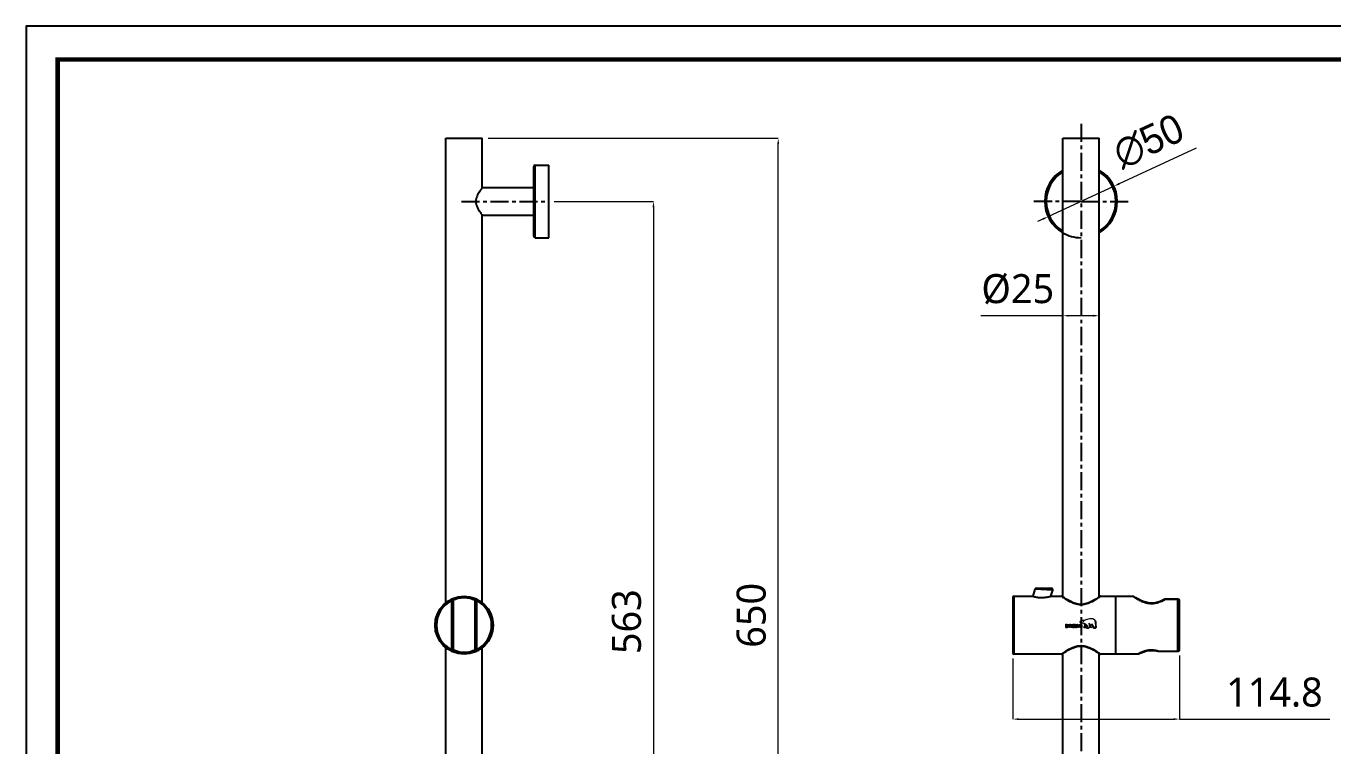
# Model space of a CAD drawing. Extents: x 0 to 1354, y 0 to 992.
# Drawn here: x 0 to 901, y 496 to 992 of the extents above; entities that cross this region are included whole.
import ezdxf

# ---------------------------------------------------------------- set-up
doc = ezdxf.new("R2010")
doc.units = 0
doc.header["$LTSCALE"] = 10
doc.header["$MEASUREMENT"] = 0
doc.header["$PDMODE"] = 3
doc.header["$PDSIZE"] = -10
doc.linetypes.add('CENTER', pattern=[2, 1.25, -0.25, 0.25, -0.25])
doc.layers.get('0').update_dxf_attribs({"linetype": 'CONTINUOUS'})
doc.layers.get('DEFPOINTS').update_dxf_attribs({"linetype": 'CONTINUOUS'})
doc.layers.add('DEFAULT_1', color=7, linetype='CENTER')
doc.layers.add('Layer 1', color=7, linetype='CONTINUOUS')
doc.layers.add('치수', color=7, linetype='CONTINUOUS', lineweight=25)
doc.styles.add('Daelim Dimension', font='')
doc.styles.get('Daelim Dimension').set_extended_font_data('NanumGothic')
doc.dimstyles.new('DEFAULT', dxfattribs={"dimscale": 2, "dimtxt": 2, "dimasz": 2, "dimexe": 0, "dimexo": 2, "dimgap": 1, "dimtad": 1, "dimdec": 1, "dimzin": 9, "dimdsep": 46, "dimtxsty": 'Daelim Dimension', "dimcen": 0.5, "dimclrd": 252, "dimclre": 252, "dimclrt": 3, "dimadec": 1, "dimazin": 0, "dimtfac": 1, "dimtdec": 1, "dimtix": 1, "dimtmove": 0, "dimatfit": 3, "dimfxl": 1, "dimtolj": 1, "dimtzin": 1, "dimlwd": 9, "dimlwe": 9, "dimarcsym": 0})

# ---------------------------------------------------------------- blocks, each defined once
blk = doc.blocks.new('*D4')
at = {"layer": 'DEFPOINTS', "color": 0, "transparency": 16777216}
for p in [(314.36, 914.84), (518.4, 914.84), (301.86, 264.84)]:
    blk.add_point(p, dxfattribs=at)
at = {"layer": '치수', "color": 5, "lineweight": 9, "transparency": 16777216}
for p, q in [((318.36, 914.84), (518.4, 914.84)), ((518.4, 268.84), (518.4, 910.84)), ((305.86, 264.84), (518.4, 264.84))]:
    blk.add_line(p, q, dxfattribs=at)
at = {"layer": '치수', "color": 5, "transparency": 16777216}
for points in [[(517.73, 910.84), (519.06, 910.84), (518.4, 914.84)], [(517.73, 268.84), (519.06, 268.84), (518.4, 264.84)]]:
    blk.add_solid(points, dxfattribs=at)
at = {"layer": '치수', "color": 7, "transparency": 16777216, "insert": (489.73, 586.07), "char_height": 20, "attachment_point": 2, "rotation": 90, "line_spacing_factor": 0.9, "style": 'Daelim Dimension'}
blk.add_mtext('\\A1;650', dxfattribs=at)
blk = doc.blocks.new('*D5')
at = {"layer": 'DEFPOINTS', "color": 0, "transparency": 16777216}
for p in [(359.86, 871.34), (359.86, 308.34), (432.42, 308.34)]:
    blk.add_point(p, dxfattribs=at)
at = {"layer": '치수', "color": 5, "lineweight": 9, "transparency": 16777216}
for p, q in [((363.86, 871.34), (432.42, 871.34)), ((432.42, 867.34), (432.42, 312.34)), ((363.86, 308.34), (432.42, 308.34))]:
    blk.add_line(p, q, dxfattribs=at)
at = {"layer": '치수', "color": 5, "transparency": 16777216}
for points in [[(431.75, 867.34), (433.08, 867.34), (432.42, 871.34)], [(431.75, 312.34), (433.08, 312.34), (432.42, 308.34)]]:
    blk.add_solid(points, dxfattribs=at)
at = {"layer": '치수', "color": 7, "transparency": 16777216, "insert": (403.75, 581.67), "char_height": 20, "attachment_point": 2, "rotation": 90, "line_spacing_factor": 0.9, "style": 'Daelim Dimension'}
blk.add_mtext('\\A1;563', dxfattribs=at)
blk = doc.blocks.new('*D6')
at = {"layer": 'DEFPOINTS', "color": 0, "transparency": 16777216}
for p in [(714.6, 914.84), (739.6, 914.84), (739.6, 792.56)]:
    blk.add_point(p, dxfattribs=at)
at = {"layer": '치수', "color": 5, "lineweight": 9, "transparency": 16777216}
for p, q in [((714.6, 910.84), (714.6, 792.56)), ((739.6, 910.84), (739.6, 792.56)), ((714.6, 792.56), (658.01, 792.56)), ((735.6, 792.56), (718.6, 792.56))]:
    blk.add_line(p, q, dxfattribs=at)
at = {"layer": '치수', "color": 5, "transparency": 16777216}
for points in [[(718.6, 793.23), (718.6, 791.9), (714.6, 792.56)], [(735.6, 793.23), (735.6, 791.9), (739.6, 792.56)]]:
    blk.add_solid(points, dxfattribs=at)
at = {"layer": '치수', "color": 7, "transparency": 16777216, "insert": (708.6, 821.23), "char_height": 20, "attachment_point": 3, "line_spacing_factor": 0.9, "style": 'Daelim Dimension'}
blk.add_mtext('\\A1;%%c25', dxfattribs=at)
blk = doc.blocks.new('*D7')
at = {"layer": 'DEFPOINTS', "color": 0, "transparency": 16777216}
for p in [(749.79, 881.83), (704.4, 860.86)]:
    blk.add_point(p, dxfattribs=at)
at = {"layer": '치수', "color": 5, "lineweight": 9, "transparency": 16777216}
for p, q in [((806.5, 908.04), (753.42, 883.51)), ((704.4, 860.86), (749.79, 881.83)), ((700.77, 859.18), (697.14, 857.5))]:
    blk.add_line(p, q, dxfattribs=at)
at = {"layer": '치수', "color": 5, "transparency": 16777216}
for points in [[(753.14, 884.12), (753.7, 882.91), (749.79, 881.83)], [(700.49, 859.78), (701.05, 858.57), (704.4, 860.86)]]:
    blk.add_solid(points, dxfattribs=at)
at = {"layer": '치수', "color": 7, "transparency": 16777216, "insert": (746.84, 912.05), "char_height": 20, "attachment_point": 1, "rotation": 24.80341, "line_spacing_factor": 0.9, "style": 'Daelim Dimension'}
blk.add_mtext('\\A1;{\\fPMingLiU|b0|i0|c136|p0;∅50}', dxfattribs=at)
blk = doc.blocks.new('*D9')
at = {"layer": 'DEFPOINTS', "color": 0, "transparency": 16777216}
for p in [(680.1, 560.24), (794.9, 562.25), (794.9, 514.51)]:
    blk.add_point(p, dxfattribs=at)
at = {"layer": '치수', "color": 5, "lineweight": 9, "transparency": 16777216}
for p, q in [((680.1, 556.24), (680.1, 514.51)), ((794.9, 558.25), (794.9, 514.51)), ((684.1, 514.51), (790.9, 514.51)), ((794.9, 514.51), (898.66, 514.51))]:
    blk.add_line(p, q, dxfattribs=at)
at = {"layer": '치수', "color": 5, "transparency": 16777216}
for points in [[(684.1, 515.17), (684.1, 513.84), (680.1, 514.51)], [(790.9, 515.17), (790.9, 513.84), (794.9, 514.51)]]:
    blk.add_solid(points, dxfattribs=at)
at = {"layer": '치수', "color": 7, "transparency": 16777216, "insert": (860.41, 543.17), "char_height": 20, "attachment_point": 2, "line_spacing_factor": 0.9, "style": 'Daelim Dimension'}
blk.add_mtext('\\A1;114.8', dxfattribs=at)

msp = doc.modelspace()

# ---------------------------------------------------------------- linework, layer by layer
at = {"color": 1, "linetype": 'CENTER'}
msp.add_line((727.1, 924.84), (727.1, 254.84), dxfattribs=at)
at = {"color": 7, "linetype": 'Continuous'}
for p, q in [((289.36, 594.85), (289.36, 914.84)), ((289.36, 914.84), (314.36, 914.84)), ((314.36, 880.84), (314.36, 914.84)), ((714.6, 598.76), (714.6, 914.84)), ((714.6, 914.84), (739.6, 914.84)), ((739.6, 598.76), (739.6, 914.84)), ((349.86, 847.34), (349.86, 895.34)), ((350.86, 896.34), (360.36, 896.34)), ((360.36, 846.34), (360.36, 896.34)), ((314.36, 880.84), (349.86, 880.84)), ((314.36, 594.85), (314.36, 861.84)), ((314.36, 861.84), (349.86, 861.84)), ((350.86, 846.34), (360.36, 846.34)), ((695.25, 604.02), (693.88, 599.24)), ((696.21, 604.75), (706.61, 604.75)), ((706.36, 599.24), (707.57, 603.47)), ((294.36, 596.23), (294.36, 562.25)), ((309.36, 596.23), (309.36, 562.25)), ((680.1, 598.24), (680.1, 560.24)), ((681.1, 599.24), (693.88, 599.24)), ((706.36, 599.24), (713.6, 599.24)), ((714.31, 598.97), (714.18, 599.06)), ((714.77, 598.64), (714.3, 598.97)), ((740.6, 599.24), (762.74, 599.24)), ((750.9, 599.24), (750.9, 559.24)), ((763.4, 599), (763.28, 599.08)), ((784.85, 597.12), (784.85, 597.12)), ((793.9, 597.23), (785.32, 597.23)), ((794.9, 562.25), (794.9, 596.23)), ((289.36, 476.87), (289.36, 563.69)), ((311.59, 561.77), (311.68, 561.81)), ((314.36, 476.87), (314.36, 563.69)), ((713.6, 559.24), (681.1, 559.24)), ((714.6, 476.87), (714.6, 559.72)), ((739.43, 559.84), (739.89, 559.52)), ((739.6, 476.87), (739.6, 559.72)), ((739.89, 559.52), (740.02, 559.43)), ((766.27, 559.24), (740.6, 559.24)), ((769.74, 560.72), (770.98, 561.15)), ((770.98, 561.15), (772.3, 561.51)), ((772.3, 561.51), (773.62, 561.76)), ((773.61, 561.76), (774.92, 561.89)), ((774.91, 561.89), (776.2, 561.91)), ((776.2, 561.91), (777.5, 561.81)), ((777.49, 561.81), (778.81, 561.59)), ((778.8, 561.59), (780.03, 561.29)), ((780.31, 561.25), (780.03, 561.29)), ((780.31, 561.25), (793.9, 561.25))]:
    msp.add_line(p, q, dxfattribs=at)
at = {"color": 9, "linetype": 'Continuous'}
for p, q in [((350.86, 846.34), (350.86, 896.34)), ((707.57, 603.47), (695.25, 604.02)), ((293.36, 596.23), (292.92, 597.13)), ((293.36, 562.25), (293.36, 596.23)), ((294.36, 596.23), (293.36, 596.23)), ((301.86, 599.24), (301.86, 598.33)), ((310.36, 596.23), (309.36, 596.23)), ((310.81, 597.13), (310.36, 596.23)), ((310.36, 596.23), (310.36, 562.25)), ((681.1, 559.24), (681.1, 599.24)), ((714.04, 598.91), (713.6, 599.24)), ((714.06, 598.9), (713.88, 599.04)), ((740.46, 599.14), (740.13, 598.9)), ((740.6, 599.24), (740.16, 598.92)), ((762.74, 599.24), (763.18, 598.94)), ((785.32, 597.23), (785.32, 597.13)), ((785.32, 597.13), (793.9, 597.13)), ((793.9, 561.25), (793.9, 597.23)), ((292.92, 561.36), (293.36, 562.25)), ((293.36, 562.25), (294.36, 562.25)), ((301.86, 560.33), (301.86, 559.24)), ((309.36, 562.25), (310.36, 562.25)), ((310.36, 562.25), (310.81, 561.36)), ((713.6, 559.24), (714.03, 559.57)), ((713.74, 559.35), (714.06, 559.59)), ((740.13, 559.59), (740.32, 559.45)), ((740.16, 559.57), (740.6, 559.24)), ((740.53, 559.29), (740.6, 559.24)), ((780.31, 561.36), (793.9, 561.36)), ((780.31, 561.36), (780.31, 561.25))]:
    msp.add_line(p, q, dxfattribs=at)
at = {"ltscale": 0.5}
msp.add_lwpolyline([(0, 0), (1354.08, 0), (1354.08, 992.16), (0, 992.16)], close=True, dxfattribs=at)
at = {"color": 5, "linetype": 'ByBlock', "lineweight": 200, "const_width": 3.12}
msp.add_lwpolyline([(21.77, 42.48), (1332.17, 42.48), (1332.17, 969.12), (21.77, 969.12)], close=True, dxfattribs=at)
at = {"color": 7, "linetype": 'Continuous'}
for points in [[(740.02, 599.06), (739.89, 598.97), (739.44, 598.65), (738.59, 598.07), (737.39, 597.29), (735.91, 596.4), (734.25, 595.52), (732.51, 594.74), (730.72, 594.13), (728.92, 593.74), (727.11, 593.61), (725.31, 593.74), (723.5, 594.12), (721.71, 594.73), (719.97, 595.5), (718.31, 596.39), (716.82, 597.28), (715.62, 598.06), (714.77, 598.64)], [(784.85, 597.12), (783.4, 596.4), (781.69, 595.68), (779.94, 595.1), (778.25, 594.72), (776.62, 594.53), (775.01, 594.52), (773.38, 594.69), (771.69, 595.06), (769.94, 595.61), (768.23, 596.33), (766.68, 597.09), (765.41, 597.78), (764.45, 598.35), (763.79, 598.76), (763.4, 599)], [(311.68, 561.81), (311.99, 562), (312.09, 562.05)], [(714.18, 559.43), (714.3, 559.52), (714.76, 559.84), (715.6, 560.41), (716.81, 561.19), (718.29, 562.09), (719.94, 562.97), (721.69, 563.75), (723.47, 564.35), (725.28, 564.74), (727.08, 564.87), (728.89, 564.74), (730.69, 564.36), (732.49, 563.76), (734.23, 562.98), (735.88, 562.1), (737.37, 561.21), (738.58, 560.42), (739.43, 559.84)], [(766.73, 559.36), (766.85, 559.42), (767.2, 559.6)], [(767.2, 559.6), (767.81, 559.89), (768.66, 560.28)], [(768.66, 560.28), (769.74, 560.73), (770.99, 561.15)]]:
    msp.add_lwpolyline(points, dxfattribs=at)
at = {"color": 9, "linetype": 'Continuous'}
msp.add_lwpolyline([(762.74, 599.24), (762.77, 599.22), (762.86, 599.16)], dxfattribs=at)
at = {"color": 7, "linetype": 'Continuous'}
msp.add_circle((301.86, 579.24), 20, dxfattribs=at)
for centre, radius, start, end in [((350.86, 895.34), 1, 90, 180), ((727.1, 871.34), 25, 120.19762, 239.80239), ((727.1, 871.34), 25, 300.19762, 59.80239), ((350.86, 847.34), 1, 180, 270), ((706.61, 603.75), 1, 344.05037, 89.9985), ((293.36, 596.23), 1, 0.00001, 116.57497), ((310.36, 596.23), 1, 63.42503, 180), ((681.1, 598.24), 1, 90, 180), ((713.6, 598.24), 1, 54.55779, 90), ((740.6, 598.24), 1, 90, 125.44259), ((785.32, 596.23), 1, 90, 117.82357), ((793.9, 596.23), 1, 0, 90), ((293.36, 562.25), 1, 243.42503, 0.00004), ((310.36, 562.25), 1, 180.00001, 296.57497), ((681.1, 560.24), 1, 180, 270), ((713.6, 560.24), 1, 270, 305.44222), ((740.6, 560.24), 1, 234.55741, 270), ((793.9, 562.25), 1, 270, 0)]:
    msp.add_arc(centre, radius, start, end, dxfattribs=at)
at = {"color": 9, "linetype": 'Continuous'}
for centre, radius, start, end in [((727.1, 871.34), 24, 121.60021, 238.39976), ((727.1, 871.34), 24, 301.60021, 58.39976), ((301.86, 579.24), 19, 116.57497, 243.42503), ((301.86, 579.24), 19, 296.57497, 63.42503), ((751.13, 649.32), 62.58, 233.65579, 234.40269), ((701.99, 650.8), 64.41, 305.61207, 306.33806), ((785.07, 596.71), 0.464, 111.33632, 117.79752), ((785.08, 596.54), 0.637, 68.15398, 70.11238), ((752.2, 507.68), 64.41, 125.61179, 126.33951), ((703.05, 509.14), 62.61, 53.65724, 54.40174), ((771.73, 531.56), 31, 73.94044, 74.38565), ((780, 561.79), 0.538, 300.10987, 305.22779)]:
    msp.add_arc(centre, radius, start, end, dxfattribs=at)
at = {"color": 2, "linetype": 'Continuous'}
msp.add_arc((727.1, 871.34), 25, 239.80239, 270, dxfattribs=at)
at = {"color": 7, "linetype": 'Continuous'}
for points, knots in [([(314.36, 880.84), (314.17, 880.59), (313.48, 879.67), (312.19, 877.8), (310.6, 875), (309.67, 871.34), (310.6, 867.69), (312.19, 864.89), (313.48, 863.02), (314.17, 862.1), (314.36, 861.84)], [0, 0, 0, 0, 0.045658, 0.162813, 0.32093, 0.499999, 0.679066, 0.837186, 0.954342, 1, 1, 1, 1]), ([(696.21, 604.75), (696.01, 604.75), (695.57, 604.61), (695.31, 604.24), (695.25, 604.02)], [0, 0, 0, 0, 0.476547, 1, 1, 1, 1]), ([(693.88, 599.24), (693.88, 599.24), (693.89, 599.24), (693.91, 599.23), (693.95, 599.22), (694, 599.2), (694.07, 599.18), (694.18, 599.15), (694.36, 599.1), (694.61, 599.03), (694.92, 598.94), (695.27, 598.86), (695.68, 598.76), (696.12, 598.67), (696.79, 598.55), (697.7, 598.43), (698.84, 598.33), (700.03, 598.31), (701.22, 598.36), (702.36, 598.46), (703.26, 598.58), (703.93, 598.7), (704.39, 598.78), (704.82, 598.87), (705.2, 598.95), (705.53, 599.03), (705.78, 599.09), (705.95, 599.13), (706.05, 599.16), (706.14, 599.19), (706.22, 599.2), (706.28, 599.22), (706.32, 599.23), (706.34, 599.24), (706.35, 599.24), (706.36, 599.24), (706.36, 599.24), (706.36, 599.24)], [0, 0, 0, 0, 0.000603, 0.002406, 0.005404, 0.009591, 0.014958, 0.02149, 0.037971, 0.058877, 0.083991, 0.113072, 0.145822, 0.181919, 0.22099, 0.306412, 0.398534, 0.493643, 0.588327, 0.679595, 0.764734, 0.804234, 0.841257, 0.875453, 0.906388, 0.933612, 0.956705, 0.966576, 0.975263, 0.982716, 0.988887, 0.993726, 0.997202, 0.998423, 0.999298, 0.999824, 1, 1, 1, 1]), ([(762.74, 599.24), (762.78, 599.24), (762.97, 599.23), (763.16, 599.16), (763.28, 599.08)], [0, 0, 0, 0, 0.247736, 1, 1, 1, 1]), ([(766.73, 559.36), (766.69, 559.34), (766.55, 559.27), (766.38, 559.24), (766.27, 559.24)], [0, 0, 0, 0, 0.25697, 1, 1, 1, 1])]:
    msp.add_open_spline(points, degree=3, knots=knots, dxfattribs=at)
at = {"color": 9, "linetype": 'Continuous'}
for points, knots in [([(294.31, 596.48), (295.4, 597.05), (297.86, 598), (300.48, 598.33), (301.86, 598.33)], [0, 0, 0, 0, 0.471276, 1, 1, 1, 1]), ([(301.86, 598.33), (303.24, 598.33), (305.86, 598), (308.32, 597.05), (309.41, 596.48)], [0, 0, 0, 0, 0.528696, 1, 1, 1, 1]), ([(739.5, 598.44), (738.84, 597.97), (737.29, 596.9), (735.13, 595.62), (733.01, 594.6), (731.18, 593.91), (729.19, 593.43), (727.1, 593.26), (725.02, 593.43), (723.03, 593.91), (721.2, 594.6), (719.07, 595.61), (716.92, 596.9), (715.36, 597.97), (714.7, 598.44)], [0, 0, 0, 0, 0.088822, 0.207888, 0.275641, 0.347598, 0.422797, 0.499882, 0.57698, 0.652208, 0.724199, 0.791985, 0.911108, 1, 1, 1, 1]), ([(763.18, 598.95), (763.62, 598.66), (764.37, 598.17), (765.51, 597.49), (766.62, 596.86), (767.88, 596.22), (769.29, 595.59), (770.57, 595.13), (771.65, 594.81), (772.49, 594.6), (773.36, 594.43), (774.26, 594.32), (775.16, 594.26), (776.37, 594.24), (777.86, 594.37), (779.59, 594.72), (781.21, 595.22), (783.13, 595.98), (784.47, 596.67), (785.32, 597.13)], [0, 0, 0, 0, 0.066666, 0.11363, 0.167746, 0.227948, 0.29331, 0.362853, 0.398943, 0.435755, 0.473198, 0.511145, 0.549369, 0.587705, 0.663952, 0.738525, 0.8103, 0.878395, 1, 1, 1, 1]), ([(785.3, 597.14), (785.26, 597.15), (785.13, 597.18), (784.99, 597.18), (784.9, 597.14)], [0, 0, 0, 0, 0.268607, 1, 1, 1, 1]), ([(794.9, 596.23), (794.9, 596.35), (794.84, 596.59), (794.62, 596.89), (794.29, 597.08), (794.03, 597.13), (793.9, 597.13)], [0, 0, 0, 0, 0.237207, 0.482079, 0.737484, 1, 1, 1, 1]), ([(301.86, 560.33), (301.48, 560.33), (300.72, 560.37), (299.43, 560.51), (298.04, 560.79), (296.27, 561.35), (295.07, 561.89), (294.36, 562.28)], [0, 0, 0, 0, 0.1467, 0.291098, 0.498356, 0.689236, 1, 1, 1, 1]), ([(309.37, 562.28), (308.36, 561.73), (306.63, 561.01), (304.08, 560.44), (302.62, 560.33), (301.86, 560.33)], [0, 0, 0, 0, 0.438966, 0.711338, 1, 1, 1, 1]), ([(714.7, 560.05), (715.35, 560.52), (716.91, 561.58), (719.07, 562.87), (721.19, 563.89), (723.02, 564.57), (725.01, 565.05), (727.09, 565.23), (729.18, 565.05), (731.17, 564.57), (733, 563.89), (735.13, 562.87), (737.28, 561.59), (738.84, 560.52), (739.5, 560.05)], [0, 0, 0, 0, 0.08883, 0.207903, 0.275659, 0.347619, 0.422821, 0.499907, 0.577005, 0.652233, 0.724222, 0.792006, 0.911121, 1, 1, 1, 1]), ([(766.65, 559.45), (766.59, 559.42), (766.5, 559.37), (766.36, 559.3), (766.33, 559.28), (766.26, 559.24), (766.27, 559.24)], [0, 0, 0, 0, 0.434519, 0.752644, 0.947169, 1, 1, 1, 1]), ([(780.07, 561.42), (779.76, 561.51), (779.11, 561.68), (777.74, 561.95), (775.96, 562.1), (774.17, 562), (772.78, 561.77), (771.8, 561.54), (770.88, 561.28), (770.03, 560.99), (769.26, 560.69), (768.39, 560.32), (767.53, 559.91), (766.9, 559.58), (766.65, 559.45)], [0, 0, 0, 0, 0.070778, 0.14474, 0.299086, 0.454418, 0.529506, 0.601669, 0.670488, 0.73481, 0.794144, 0.848322, 0.938423, 1, 1, 1, 1]), ([(780.27, 561.33), (780.23, 561.31), (780.15, 561.28), (780.07, 561.28), (780.03, 561.29)], [0, 0, 0, 0, 0.515741, 1, 1, 1, 1]), ([(793.9, 561.36), (794.03, 561.36), (794.29, 561.4), (794.62, 561.6), (794.84, 561.89), (794.9, 562.13), (794.9, 562.25)], [0, 0, 0, 0, 0.262749, 0.518191, 0.762984, 1, 1, 1, 1])]:
    msp.add_open_spline(points, degree=3, knots=knots, dxfattribs=at)
at = {"layer": 'DEFAULT_1', "color": 7, "linetype": 'CENTER'}
for p, q in [((299.97, 871.34), (359.86, 871.34)), ((727.1, 871.34), (694.1, 871.34)), ((727.1, 871.34), (760.1, 871.34))]:
    msp.add_line(p, q, dxfattribs=at)
at = {"layer": 'Layer 1', "color": 252, "lineweight": 18}
for points, knots in [([(718.38, 578.55), (718.38, 578.55), (718.38, 578.97), (718.38, 578.97), (718.38, 579.64), (718.03, 579.99), (717.35, 579.99), (717.11, 579.99), (716.8, 579.98), (716.7, 579.96), (716.64, 579.95), (716.59, 579.9), (716.59, 579.84), (716.59, 579.84), (716.59, 577.69), (716.59, 577.69), (716.59, 577.62), (716.64, 577.57), (716.7, 577.56), (716.77, 577.55), (716.95, 577.54), (717.14, 577.53), (717.14, 577.53), (717.45, 577.53), (717.45, 577.53), (718.06, 577.57), (718.38, 577.92), (718.38, 578.55)], [0, 0, 0, 0, 1, 1, 1, 2, 2, 2, 3, 3, 3, 4, 4, 4, 5, 5, 5, 6, 6, 6, 7, 7, 7, 8, 8, 8, 9, 9, 9, 9]), ([(718, 578.55), (718, 578.09), (717.79, 577.86), (717.35, 577.86), (717.35, 577.86), (717.06, 577.87), (716.98, 577.87), (716.98, 577.87), (716.98, 579.64), (716.98, 579.64), (717.13, 579.66), (717.35, 579.66), (717.35, 579.66), (717.8, 579.66), (718, 579.45), (718, 578.97), (718, 578.97), (718, 578.55), (718, 578.55)], [0, 0, 0, 0, 1, 1, 1, 2, 2, 2, 3, 3, 3, 4, 4, 4, 5, 5, 5, 6, 6, 6, 6]), ([(720.15, 577.55), (720.15, 577.55), (720.32, 577.55), (720.32, 577.55), (720.39, 577.55), (720.43, 577.61), (720.43, 577.66), (720.43, 577.66), (720.43, 579.3), (720.43, 579.3), (720.43, 579.78), (720.2, 579.99), (719.68, 579.99), (719.68, 579.99), (719.49, 579.99), (719.49, 579.99), (718.98, 579.99), (718.75, 579.78), (718.75, 579.3), (718.75, 579.3), (718.75, 577.66), (718.75, 577.66), (718.75, 577.6), (718.8, 577.55), (718.85, 577.55), (718.85, 577.55), (719.03, 577.55), (719.03, 577.55), (719.1, 577.55), (719.14, 577.61), (719.14, 577.66), (719.14, 577.66), (719.14, 578.6), (719.14, 578.64), (719.14, 578.64), (720.04, 578.64), (720.04, 578.64), (720.04, 578.6), (720.04, 577.66), (720.04, 577.66), (720.04, 577.6), (720.09, 577.55), (720.15, 577.55)], [0, 0, 0, 0, 1, 1, 1, 2, 2, 2, 3, 3, 3, 4, 4, 4, 5, 5, 5, 6, 6, 6, 7, 7, 7, 8, 8, 8, 9, 9, 9, 10, 10, 10, 11, 11, 11, 12, 12, 12, 13, 13, 13, 14, 14, 14, 14]), ([(719.14, 578.98), (719.14, 579.01), (719.14, 579.3), (719.14, 579.3), (719.14, 579.6), (719.22, 579.65), (719.49, 579.65), (719.49, 579.65), (719.68, 579.65), (719.68, 579.65), (719.95, 579.65), (720.04, 579.6), (720.04, 579.3), (720.04, 579.3), (720.04, 579.01), (720.04, 578.98), (720.04, 578.98), (719.14, 578.98), (719.14, 578.98)], [0, 0, 0, 0, 1, 1, 1, 2, 2, 2, 3, 3, 3, 4, 4, 4, 5, 5, 5, 6, 6, 6, 6]), ([(722.34, 577.55), (722.34, 577.55), (722.35, 577.55), (722.35, 577.55), (722.35, 577.55), (722.35, 577.88), (722.35, 577.88), (722.35, 577.88), (721.64, 577.88), (721.64, 577.88), (721.29, 577.88), (721.29, 577.98), (721.29, 578.16), (721.29, 578.16), (721.29, 578.61), (721.29, 578.64), (721.32, 578.64), (722.24, 578.64), (722.24, 578.64), (722.3, 578.64), (722.35, 578.69), (722.35, 578.74), (722.35, 578.74), (722.35, 578.87), (722.35, 578.87), (722.35, 578.93), (722.3, 578.97), (722.24, 578.97), (722.24, 578.97), (721.32, 578.97), (721.29, 578.97), (721.29, 579.01), (721.29, 579.37), (721.29, 579.37), (721.29, 579.55), (721.29, 579.65), (721.64, 579.65), (721.64, 579.65), (722.35, 579.64), (722.35, 579.64), (722.35, 579.64), (722.35, 579.97), (722.35, 579.97), (722.35, 579.97), (722.28, 579.97), (722.28, 579.97), (722.14, 579.99), (721.82, 579.99), (721.64, 579.99), (721.14, 579.99), (720.9, 579.79), (720.9, 579.37), (720.9, 579.37), (720.9, 578.16), (720.9, 578.16), (720.9, 577.75), (721.13, 577.55), (721.58, 577.53), (721.58, 577.53), (721.97, 577.53), (721.97, 577.53), (722.1, 577.54), (722.21, 577.54), (722.28, 577.55), (722.28, 577.55), (722.34, 577.55), (722.34, 577.55)], [0, 0, 0, 0, 1, 1, 1, 2, 2, 2, 3, 3, 3, 4, 4, 4, 5, 5, 5, 6, 6, 6, 7, 7, 7, 8, 8, 8, 9, 9, 9, 10, 10, 10, 11, 11, 11, 12, 12, 12, 13, 13, 13, 14, 14, 14, 15, 15, 15, 16, 16, 16, 17, 17, 17, 18, 18, 18, 19, 19, 19, 20, 20, 20, 21, 21, 21, 22, 22, 22, 22]), ([(723.94, 577.56), (723.94, 577.56), (724, 577.57), (724, 577.57), (724, 577.57), (724.02, 577.57), (724.02, 577.57), (724.02, 577.57), (724.02, 577.88), (724.02, 577.88), (724.02, 577.88), (723.53, 577.88), (723.53, 577.88), (723.2, 577.88), (723.2, 578), (723.2, 578.12), (723.2, 578.12), (723.2, 579.86), (723.2, 579.86), (723.2, 579.92), (723.15, 579.97), (723.09, 579.97), (723.09, 579.97), (722.92, 579.97), (722.92, 579.97), (722.86, 579.97), (722.81, 579.92), (722.81, 579.86), (722.81, 579.86), (722.81, 578.16), (722.81, 578.16), (722.81, 577.66), (723.12, 577.55), (723.42, 577.53), (723.42, 577.53), (723.71, 577.53), (723.71, 577.53), (723.81, 577.54), (723.85, 577.54), (723.9, 577.55), (723.9, 577.55), (723.94, 577.56), (723.94, 577.56)], [0, 0, 0, 0, 1, 1, 1, 2, 2, 2, 3, 3, 3, 4, 4, 4, 5, 5, 5, 6, 6, 6, 7, 7, 7, 8, 8, 8, 9, 9, 9, 10, 10, 10, 11, 11, 11, 12, 12, 12, 13, 13, 13, 14, 14, 14, 14]), ([(724.5, 579.97), (724.44, 579.97), (724.4, 579.92), (724.4, 579.87), (724.4, 579.87), (724.4, 577.66), (724.4, 577.66), (724.4, 577.6), (724.44, 577.55), (724.5, 577.55), (724.5, 577.55), (724.68, 577.55), (724.68, 577.55), (724.74, 577.55), (724.78, 577.61), (724.78, 577.66), (724.78, 577.66), (724.78, 579.87), (724.78, 579.87), (724.78, 579.92), (724.74, 579.97), (724.68, 579.97), (724.68, 579.97), (724.5, 579.97), (724.5, 579.97)], [0, 0, 0, 0, 1, 1, 1, 2, 2, 2, 3, 3, 3, 4, 4, 4, 5, 5, 5, 6, 6, 6, 7, 7, 7, 8, 8, 8, 8]), ([(727.31, 577.55), (727.31, 577.55), (727.49, 577.55), (727.49, 577.55), (727.55, 577.55), (727.59, 577.61), (727.59, 577.66), (727.59, 577.66), (727.59, 579.02), (727.59, 579.02), (727.59, 579.84), (727.32, 579.98), (726.44, 579.98), (725.56, 579.98), (725.29, 579.84), (725.29, 579.02), (725.29, 579.02), (725.29, 577.66), (725.29, 577.66), (725.29, 577.6), (725.34, 577.55), (725.39, 577.55), (725.39, 577.55), (725.57, 577.55), (725.57, 577.55), (725.64, 577.55), (725.68, 577.61), (725.68, 577.66), (725.68, 577.66), (725.68, 578.99), (725.68, 578.99), (725.68, 579.57), (725.76, 579.63), (726.25, 579.63), (726.25, 579.59), (726.25, 577.66), (726.25, 577.66), (726.25, 577.6), (726.29, 577.55), (726.35, 577.55), (726.35, 577.55), (726.53, 577.55), (726.53, 577.55), (726.6, 577.55), (726.63, 577.61), (726.63, 577.66), (726.63, 577.66), (726.63, 579.59), (726.63, 579.62), (726.86, 579.62), (727.01, 579.6), (727.1, 579.52), (727.19, 579.42), (727.21, 579.25), (727.21, 578.99), (727.21, 578.99), (727.21, 577.66), (727.21, 577.66), (727.21, 577.6), (727.25, 577.55), (727.31, 577.55)], [0, 0, 0, 0, 1, 1, 1, 2, 2, 2, 3, 3, 3, 4, 4, 4, 5, 5, 5, 6, 6, 6, 7, 7, 7, 8, 8, 8, 9, 9, 9, 10, 10, 10, 11, 11, 11, 12, 12, 12, 13, 13, 13, 14, 14, 14, 15, 15, 15, 16, 16, 16, 17, 17, 17, 18, 18, 18, 19, 19, 19, 20, 20, 20, 20]), ([(737.59, 578.12), (737.59, 578.12), (737.42, 579.6), (737.42, 579.6), (737.36, 580.03), (737.35, 580.26), (737.34, 580.48), (737.34, 580.48), (737.3, 581.07), (737.3, 581.07), (737.21, 581.87), (736.96, 582.51), (736.54, 582.98), (735.63, 584), (734.21, 584.01), (733.18, 583.84), (732.55, 583.74), (731.94, 583.53), (731.36, 583.33), (730.87, 583.16), (730.36, 582.99), (729.85, 582.88), (729.5, 582.81), (729.06, 582.8), (728.67, 582.8), (728.67, 582.8), (728.29, 582.8), (728.29, 582.8), (727.56, 582.78), (727.06, 582.52), (726.81, 582.04), (726.81, 582.04), (726.8, 582.02), (726.8, 582.02), (726.76, 581.95), (726.7, 581.89), (726.64, 581.83), (726.57, 581.76), (726.5, 581.7), (726.45, 581.61), (726.36, 581.45), (726.35, 581.28), (726.43, 581.12), (726.59, 580.83), (727.03, 580.67), (727.3, 580.65), (727.3, 580.65), (727.69, 580.63), (727.69, 580.63), (728.11, 580.6), (728.63, 580.57), (728.94, 580.52), (729.14, 580.48), (729.33, 580.42), (729.5, 580.34), (729.51, 580.32), (729.67, 579.75), (729.64, 579.12), (729.61, 578.54), (729.36, 578.34), (729.17, 578.19), (729.17, 578.19), (728.99, 578.05), (728.98, 577.88), (728.97, 577.79), (729, 577.71), (729.05, 577.65), (729.11, 577.58), (729.2, 577.55), (729.32, 577.55), (729.32, 577.55), (730.12, 577.55), (730.12, 577.55), (730.77, 577.55), (731.05, 578.31), (731.12, 578.84), (731.31, 578.46), (731.31, 578.03), (731.06, 577.76), (731.06, 577.76), (730.85, 577.56), (730.87, 577.37), (730.89, 577.18), (731.06, 577.1), (731.19, 577.1), (731.19, 577.1), (732.32, 577.1), (732.32, 577.1), (732.53, 577.1), (732.69, 577.19), (732.79, 577.36), (733.25, 578.12), (733.28, 578.88), (733.18, 579.46), (733.31, 579.43), (733.55, 579.39), (733.83, 579.36), (733.85, 579.28), (733.88, 579.1), (733.88, 579.1), (733.88, 579.03), (733.89, 578.97), (733.89, 578.92), (733.89, 578.47), (733.69, 578.29), (733.58, 578.18), (733.58, 578.18), (733.43, 578.03), (733.41, 577.9), (733.41, 577.9), (733.38, 577.77), (733.49, 577.65), (733.55, 577.59), (733.65, 577.55), (733.79, 577.55), (733.79, 577.55), (734.67, 577.55), (734.67, 577.55), (735.23, 577.55), (735.41, 578.25), (735.46, 578.6), (735.56, 578.48), (735.68, 578.32), (735.74, 578.18), (735.79, 578.08), (735.8, 577.97), (735.77, 577.86), (735.71, 577.68), (735.47, 577.55), (735.52, 577.32), (735.56, 577.15), (735.7, 577.1), (735.85, 577.1), (735.85, 577.1), (736.98, 577.1), (736.98, 577.1), (736.99, 577.1), (737.22, 577.09), (737.4, 577.29), (737.57, 577.47), (737.63, 577.74), (737.59, 578.12)], [0, 0, 0, 0, 1, 1, 1, 2, 2, 2, 3, 3, 3, 4, 4, 4, 5, 5, 5, 6, 6, 6, 7, 7, 7, 8, 8, 8, 9, 9, 9, 10, 10, 10, 11, 11, 11, 12, 12, 12, 13, 13, 13, 14, 14, 14, 15, 15, 15, 16, 16, 16, 17, 17, 17, 18, 18, 18, 19, 19, 19, 20, 20, 20, 21, 21, 21, 22, 22, 22, 23, 23, 23, 24, 24, 24, 25, 25, 25, 26, 26, 26, 27, 27, 27, 28, 28, 28, 29, 29, 29, 30, 30, 30, 31, 31, 31, 32, 32, 32, 33, 33, 33, 34, 34, 34, 35, 35, 35, 36, 36, 36, 37, 37, 37, 38, 38, 38, 39, 39, 39, 40, 40, 40, 41, 41, 41, 42, 42, 42, 43, 43, 43, 44, 44, 44, 45, 45, 45, 46, 46, 46, 47, 47, 47, 47]), ([(737.24, 577.44), (737.13, 577.31), (736.99, 577.31), (736.99, 577.31), (736.99, 577.31), (735.87, 577.31), (735.87, 577.31), (735.81, 577.31), (735.75, 577.34), (735.75, 577.42), (735.75, 577.54), (735.9, 577.63), (735.96, 577.78), (736.02, 577.94), (736.01, 578.12), (735.94, 578.27), (735.81, 578.55), (735.61, 578.77), (735.42, 578.98), (735.15, 579.29), (734.86, 579.58), (734.84, 579.99), (734.84, 580.05), (734.81, 580.11), (734.75, 580.11), (734.69, 580.11), (734.65, 580.05), (734.66, 579.98), (734.67, 579.82), (734.71, 579.67), (734.77, 579.54), (734.03, 579.51), (733.3, 579.65), (733.13, 579.69), (733, 580.21), (732.79, 580.55), (732.78, 580.56), (732.75, 580.61), (732.7, 580.63), (732.65, 580.61), (732.61, 580.58), (732.6, 580.52), (732.63, 580.47), (732.64, 580.45), (733.51, 578.97), (732.6, 577.47), (732.54, 577.36), (732.45, 577.31), (732.32, 577.31), (732.32, 577.31), (731.2, 577.31), (731.2, 577.31), (731.15, 577.31), (731.08, 577.34), (731.08, 577.42), (731.08, 577.5), (731.19, 577.62), (731.19, 577.62), (731.64, 578.12), (731.41, 578.91), (730.98, 579.44), (730.55, 579.94), (729.86, 580.57), (728.98, 580.73), (728.66, 580.79), (728.13, 580.82), (727.7, 580.84), (727.7, 580.84), (727.31, 580.87), (727.31, 580.87), (727.09, 580.88), (726.73, 581.02), (726.62, 581.23), (726.58, 581.31), (726.58, 581.4), (726.64, 581.5), (726.68, 581.56), (726.73, 581.62), (726.79, 581.68), (726.86, 581.75), (726.93, 581.82), (726.99, 581.91), (726.99, 581.91), (727, 581.94), (727, 581.94), (727.21, 582.35), (727.65, 582.56), (728.3, 582.58), (728.3, 582.58), (728.67, 582.59), (728.67, 582.59), (729.07, 582.59), (729.52, 582.59), (729.9, 582.67), (730.42, 582.78), (730.93, 582.96), (731.43, 583.13), (732.01, 583.32), (732.6, 583.53), (733.21, 583.63), (734.19, 583.79), (735.53, 583.78), (736.37, 582.84), (736.76, 582.4), (737, 581.8), (737.09, 581.05), (737.09, 581.05), (737.13, 580.47), (737.13, 580.47), (737.14, 580.24), (737.15, 580.01), (737.21, 579.57), (737.21, 579.57), (737.38, 578.1), (737.38, 578.1), (737.41, 577.79), (737.36, 577.57), (737.24, 577.44)], [0, 0, 0, 0, 1, 1, 1, 2, 2, 2, 3, 3, 3, 4, 4, 4, 5, 5, 5, 6, 6, 6, 7, 7, 7, 8, 8, 8, 9, 9, 9, 10, 10, 10, 11, 11, 11, 12, 12, 12, 13, 13, 13, 14, 14, 14, 15, 15, 15, 16, 16, 16, 17, 17, 17, 18, 18, 18, 19, 19, 19, 20, 20, 20, 21, 21, 21, 22, 22, 22, 23, 23, 23, 24, 24, 24, 25, 25, 25, 26, 26, 26, 27, 27, 27, 28, 28, 28, 29, 29, 29, 30, 30, 30, 31, 31, 31, 32, 32, 32, 33, 33, 33, 34, 34, 34, 35, 35, 35, 36, 36, 36, 37, 37, 37, 38, 38, 38, 39, 39, 39, 39]), ([(727.23, 581.82), (727.23, 581.82), (727.4, 581.9), (727.6, 581.82), (727.6, 581.82), (727.63, 581.81), (727.59, 581.76), (727.49, 581.63), (727.4, 581.6), (727.4, 581.6), (727.4, 581.6), (727.33, 581.57), (727.29, 581.62), (727.2, 581.72), (727.2, 581.77), (727.2, 581.77), (727.2, 581.77), (727.19, 581.81), (727.23, 581.82)], [0, 0, 0, 0, 1, 1, 1, 2, 2, 2, 3, 3, 3, 4, 4, 4, 5, 5, 5, 6, 6, 6, 6]), ([(728.38, 582.24), (728.35, 582.22), (728.35, 582.17), (728.38, 582.15), (728.4, 582.12), (728.45, 582.13), (728.47, 582.16), (728.48, 582.17), (728.62, 582.33), (728.74, 582.25), (728.78, 582.22), (728.8, 582.18), (728.79, 582.12), (728.78, 582.03), (728.7, 581.93), (728.65, 581.89), (728.62, 581.87), (728.6, 581.83), (728.61, 581.8), (728.62, 581.77), (728.67, 581.76), (728.7, 581.78), (728.8, 581.82), (728.92, 581.98), (728.94, 582.12), (728.95, 582.22), (728.9, 582.31), (728.82, 582.36), (728.65, 582.49), (728.45, 582.32), (728.38, 582.24)], [0, 0, 0, 0, 1, 1, 1, 2, 2, 2, 3, 3, 3, 4, 4, 4, 5, 5, 5, 6, 6, 6, 7, 7, 7, 8, 8, 8, 9, 9, 9, 10, 10, 10, 10]), ([(730.97, 579.08), (730.93, 578.77), (730.76, 577.75), (730.12, 577.75), (730.12, 577.75), (729.32, 577.75), (729.32, 577.75), (729.26, 577.75), (729.19, 577.8), (729.19, 577.88), (729.19, 577.96), (729.3, 578.03), (729.3, 578.04), (729.5, 578.2), (729.81, 578.44), (729.84, 579.11), (729.86, 579.56), (729.79, 579.98), (729.74, 580.21), (729.74, 580.21), (730.45, 579.81), (730.97, 579.08)], [0, 0, 0, 0, 1, 1, 1, 2, 2, 2, 3, 3, 3, 4, 4, 4, 5, 5, 5, 6, 6, 6, 7, 7, 7, 7]), ([(734.67, 577.9), (734.67, 577.9), (733.76, 577.9), (733.76, 577.9), (733.69, 577.9), (733.64, 577.95), (733.64, 578.02), (733.64, 578.09), (733.72, 578.17), (733.72, 578.18), (733.91, 578.36), (734.09, 578.6), (734.09, 579.06), (734.09, 579.12), (734.09, 579.19), (734.08, 579.27), (734.08, 579.27), (734.06, 579.4), (734.04, 579.49), (734.29, 579.47), (734.61, 579.46), (734.87, 579.47), (734.97, 579.31), (735.14, 579.11), (735.28, 578.96), (735.28, 578.96), (735.28, 578.96), (735.28, 578.96), (735.28, 578.95), (735.21, 577.9), (734.67, 577.9)], [0, 0, 0, 0, 1, 1, 1, 2, 2, 2, 3, 3, 3, 4, 4, 4, 5, 5, 5, 6, 6, 6, 7, 7, 7, 8, 8, 8, 9, 9, 9, 10, 10, 10, 10])]:
    msp.add_open_spline(points, degree=3, knots=knots, dxfattribs=at)

# ---------------------------------------------------------------- dimensions: what is measured, and where the dimension line sits
at = {"layer": '치수', "color": 5}
dim = msp.add_diameter_dim_2p(p1=(704.4, 860.86), p2=(749.79, 881.83), text='{\\fPMingLiU|b0|i0|c136|p0;<>}', dimstyle='DEFAULT', override={"dimtxt": 10, "dimclrd": 5, "dimclre": 5, "dimclrt": 7}, dxfattribs=at)
dim.commit()
dim.dimension.update_dxf_attribs({"geometry": '*D7', "text_midpoint": (775.35, 910.53)})
for base, p1, p2, angle, picture, middle in [((518.4, 914.84), (301.86, 264.84), (314.36, 914.84), 90, '*D4', (518.4, 586.07)), ((432.42, 308.34), (359.86, 871.34), (359.86, 308.34), 270, '*D5', (432.42, 581.67))]:
    dim = msp.add_linear_dim(base=base, p1=p1, p2=p2, angle=angle, dimstyle='DEFAULT', override={"dimtxt": 10, "dimclrd": 5, "dimclre": 5, "dimclrt": 7}, dxfattribs=at)
    dim.commit()
    dim.dimension.update_dxf_attribs({"geometry": picture, "text_midpoint": middle, "dimtype": 160})
dim = msp.add_linear_dim(base=(739.6, 792.56), p1=(714.6, 914.84), p2=(739.6, 914.84), text='%%c<>', dimstyle='DEFAULT', override={"dimtxt": 10, "dimclrd": 5, "dimclre": 5, "dimclrt": 7}, dxfattribs=at)
dim.commit()
dim.dimension.update_dxf_attribs({"geometry": '*D6', "text_midpoint": (684.3, 792.56), "dimtype": 160})
dim = msp.add_linear_dim(base=(794.9, 514.51), p1=(680.1, 560.24), p2=(794.9, 562.25), dimstyle='DEFAULT', override={"dimtxt": 10, "dimclrd": 5, "dimclre": 5, "dimclrt": 7}, dxfattribs=at)
dim.commit()
dim.dimension.update_dxf_attribs({"geometry": '*D9', "text_midpoint": (860.41, 514.51), "dimtype": 160})

doc.saveas('drawing.dxf')
